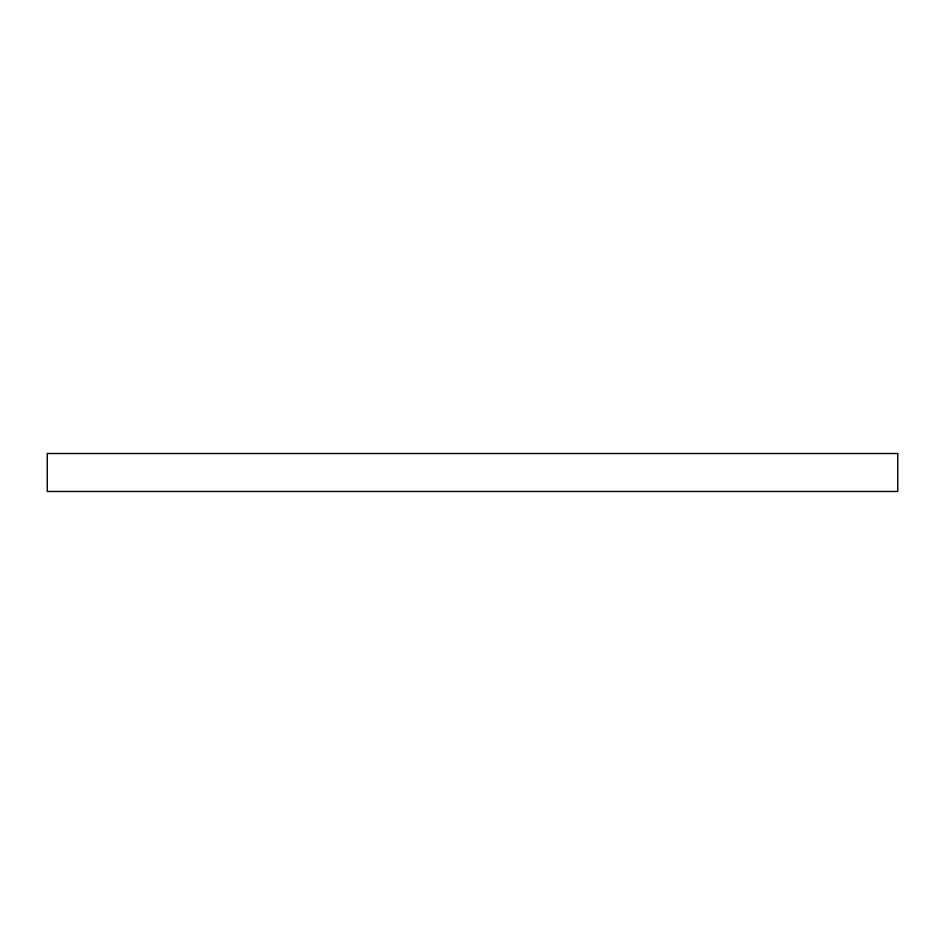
<?xml version="1.0" encoding="UTF-8"?>
<svg xmlns="http://www.w3.org/2000/svg" width="945" height="945" viewBox="0 0 945 945"><rect width="100%" height="100%" fill="white"/><g stroke="black" fill="none" stroke-linecap="round" stroke-linejoin="round"><path stroke-width="1.42" d="M897.75 453.517L47.25 453.517L47.25 491.483L897.75 491.483L897.75 453.517"/></g></svg>
